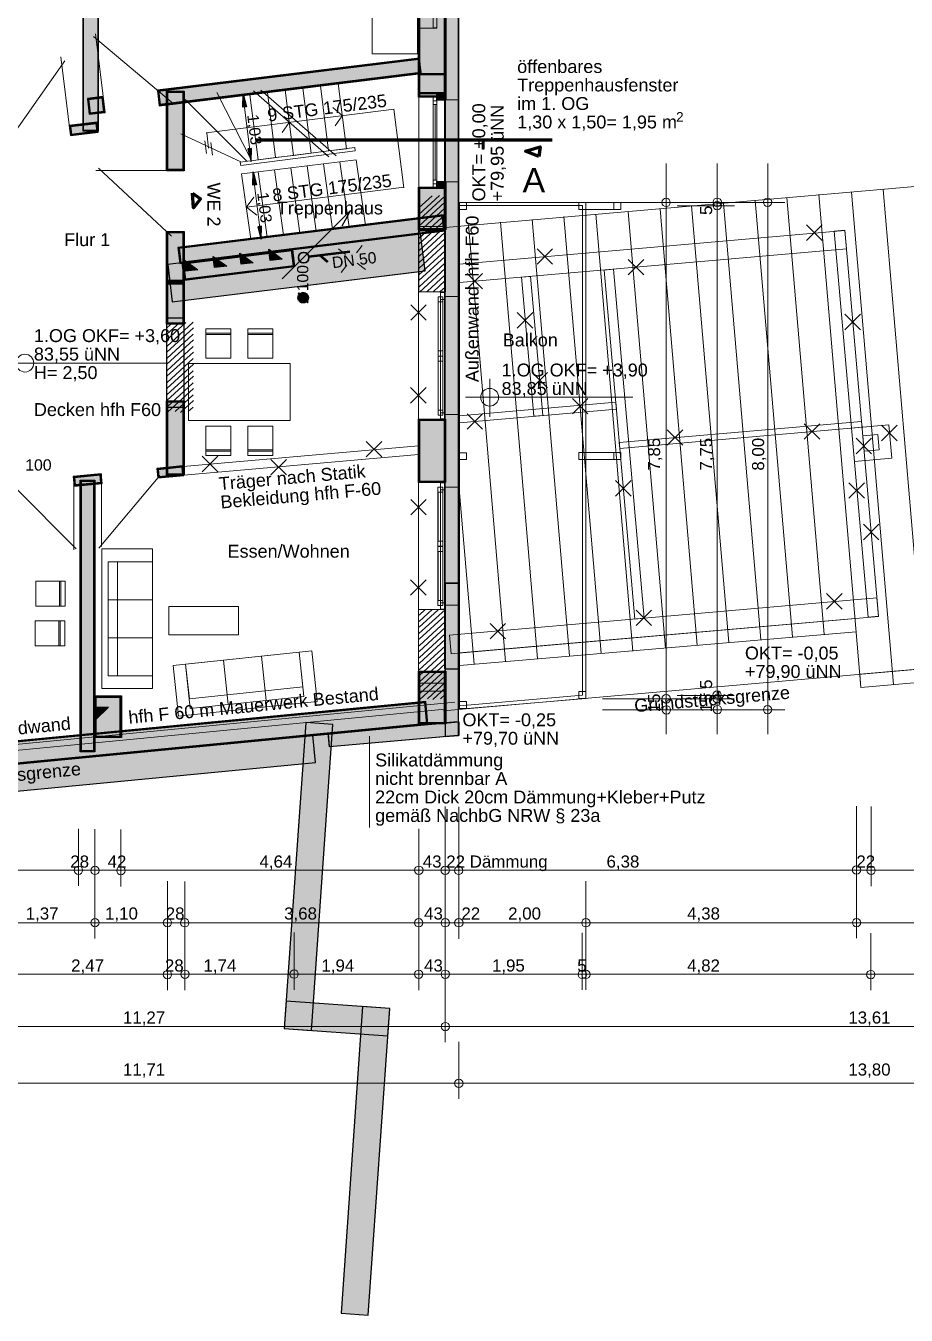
# Model space of a CAD drawing. Header units: millimetres. Extents: x 928 to 41670, y -1554 to 29734.
# Drawn here: x 9510 to 23382, y -1554 to 18773 of the extents above; entities that cross this region are included whole.
import ezdxf

# ---------------------------------------------------------------- set-up
doc = ezdxf.new("R2010")
doc.units = ezdxf.units.MM
doc.header["$LTSCALE"] = 50
doc.linetypes.add('PDF_564-4_176-4_70-6_176-4', pattern=[987.8, 564.4, -176.4, 70.6, -176.4])
for name, color, linetype in [('00_Wand_Bestand', 7, 'Continuous'), ('01_Daemmung_neu', 9, 'Continuous'), ('02_Grundstuecksgrenze', 8, 'Continuous'), ('03_Sanitaer', 5, 'Continuous'), ('05_Linien_stark', 7, 'Continuous'), ('06_Linien_fein', 3, 'Continuous'), ('07_Bemassung', 6, 'Continuous'), ('08_Schnittlinie', 1, 'Continuous'), ('10_Text', 7, 'Continuous')]:
    doc.layers.add(name, color=color, linetype=linetype)
doc.styles.add('PLAN', font='arial.ttf')

msp = doc.modelspace()

# ---------------------------------------------------------------- hatches: boundary and pattern name
at = {"layer": '00_Wand_Bestand'}
for points in [[(15697, 21435), (16127, 21435), (16127, 17698), (15697, 17698)], [(10412, 20537), (10653, 20537), (10653, 17113), (10412, 17113)], [(11584, 17759), (11614, 17513), (15741, 18020), (15711, 18265)], [(15696, 18020), (16126, 18020), (16126, 17648), (15696, 17648)], [(11725, 17742), (12005, 17742), (12005, 16488), (11725, 16488)], [(12933, 17696), (12987, 17496), (12930, 17489)], [(15984, 17700), (16127, 17700), (16127, 17600), (15984, 17600)], [(10480, 17627), (10510, 17378), (10760, 17408), (10729, 17657)], [(10194, 17199), (10213, 17041), (10652, 17095), (10633, 17253)], [(16708, 16992), (16729, 16992), (16729, 16827), (16708, 16827)], [(13063, 16635), (13066, 16841), (13009, 16834)], [(13091, 16468), (13145, 16268), (13088, 16261)], [(15984, 16316), (16128, 16316), (16128, 16216), (15984, 16216)], [(15696, 16227), (16126, 16227), (16126, 15554), (15696, 15554)], [(11906, 15280), (11937, 15024), (16116, 15538), (16085, 15793)], [(11727, 15531), (12007, 15531), (12007, 14701), (11727, 14701)], [(13221, 15407), (13225, 15613), (13168, 15606)], [(13711, 15248), (13745, 14972), (12009, 14759), (11975, 15034)], [(13358, 15071), (13337, 15249), (13551, 15095)], [(12029, 14903), (12007, 15081), (12222, 14927)], [(12485, 14960), (12463, 15138), (12678, 14984)], [(12903, 15014), (12881, 15191), (13095, 15038)], [(11727, 14765), (12007, 14765), (12007, 14068), (11727, 14068)], [(13812, 14565), (13829, 14548), (13842, 14557), (13854, 14563), (13867, 14566), (13882, 14567), (13892, 14566), (13901, 14564), (13910, 14562), (13919, 14557), (13928, 14552), (13936, 14545), (13942, 14539), (13947, 14533), (13952, 14526), (13956, 14518), (13959, 14511), (13961, 14503), (13962, 14494), (13962, 14485), (13961, 14471), (13958, 14459), (13952, 14447), (13943, 14433), (13960, 14416), (13950, 14406), (13933, 14423), (13919, 14414), (13907, 14408), (13894, 14405), (13880, 14404), (13871, 14404), (13862, 14406), (13853, 14408), (13845, 14412), (13837, 14416), (13830, 14421), (13823, 14428), (13817, 14435), (13811, 14442), (13807, 14450), (13803, 14458), (13801, 14467), (13799, 14476), (13799, 14485), (13800, 14499), (13803, 14512), (13809, 14524), (13818, 14538), (13801, 14554)], [(13828, 14528), (13821, 14515), (13816, 14505), (13814, 14495), (13813, 14485), (13814, 14477), (13815, 14470), (13817, 14463), (13820, 14456), (13823, 14449), (13828, 14443), (13833, 14437), (13840, 14431), (13847, 14426), (13855, 14423), (13863, 14420), (13872, 14418), (13881, 14418), (13892, 14418), (13902, 14421), (13912, 14426), (13923, 14433)], [(13838, 14538), (13933, 14443), (13939, 14451), (13943, 14460), (13946, 14468), (13948, 14477), (13948, 14485), (13948, 14494), (13946, 14503), (13943, 14511), (13939, 14519), (13934, 14526), (13928, 14533), (13923, 14538), (13917, 14543), (13910, 14546), (13903, 14549), (13896, 14551), (13889, 14552), (13881, 14553), (13870, 14552), (13860, 14549), (13850, 14545)], [(11727, 12862), (12007, 12862), (12007, 11688), (11727, 11688)], [(15696, 12573), (16125, 12573), (16125, 11573), (15696, 11573)], [(12002, 11684), (11987, 11835), (11577, 11796), (11591, 11645)], [(10711, 11560), (10696, 11711), (10257, 11668), (10272, 11518)], [(10367, 11610), (10597, 11610), (10597, 7326), (10367, 7326)], [(15696, 8601), (16126, 8601), (16126, 7768), (15696, 7768)], [(10595, 8208), (11016, 8208), (11016, 7554), (10595, 7554)], [(5075, 7088), (5110, 6724), (15847, 7758), (15812, 8122)], [(10616, 8032), (10811, 8032), (10616, 7838)]]:
    msp.add_hatch(color=7, dxfattribs=at).paths.add_polyline_path(points)
at = {"layer": '01_Daemmung_neu'}
for points in [[(16114, 21516), (16330, 21516), (16330, 8633), (16114, 8633)], [(16117, 9988), (16117, 7568), (16330, 7585), (16330, 9988)], [(14274, 7621), (16331, 7801), (16333, 7586), (14293, 7408)]]:
    msp.add_hatch(color=7, dxfattribs=at).paths.add_polyline_path(points)
at = {"layer": '02_Grundstuecksgrenze'}
for points in [[(13921, 7788), (13583, 2967), (14012, 2937), (14349, 7758)], [(14032, 7589), (4943, 6714), (4984, 6286), (14073, 7161)], [(15246, 3281), (13611, 3395), (13581, 2967), (15216, 2852)], [(14817, 3311), (14478, -1524), (14907, -1554), (15245, 3281)]]:
    msp.add_hatch(color=7, dxfattribs=at).paths.add_polyline_path(points)
at = {"layer": '03_Sanitaer', "transparency": 33554559}
msp.add_hatch(color=7, dxfattribs=at).paths.add_polyline_path([(15730, 15501), (11746, 15012), (11818, 14419), (15802, 14908)])

# ---------------------------------------------------------------- linework, layer by layer
at = {"layer": '00_Wand_Bestand'}
for points in [[(15697, 21435), (16127, 21435), (16127, 17698), (15697, 17698)], [(10412, 20537), (10653, 20537), (10653, 17113), (10412, 17113)], [(11584, 17759), (11614, 17513), (15741, 18020), (15711, 18265)], [(15696, 18020), (16126, 18020), (16126, 17648), (15696, 17648)], [(11725, 17742), (12005, 17742), (12005, 16488), (11725, 16488)], [(12933, 17696), (12987, 17496), (12930, 17489)], [(15984, 17700), (16127, 17700), (16127, 17600), (15984, 17600)], [(10480, 17627), (10510, 17378), (10760, 17408), (10729, 17657)], [(10194, 17199), (10213, 17041), (10652, 17095), (10633, 17253)], [(16708, 16992), (16729, 16992), (16729, 16827), (16708, 16827)], [(13063, 16635), (13066, 16841), (13009, 16834)], [(13091, 16468), (13145, 16268), (13088, 16261)], [(15984, 16316), (16128, 16316), (16128, 16216), (15984, 16216)], [(15696, 16227), (16126, 16227), (16126, 15554), (15696, 15554)], [(11906, 15280), (11937, 15024), (16116, 15538), (16085, 15793)], [(11727, 15531), (12007, 15531), (12007, 14701), (11727, 14701)], [(13221, 15407), (13225, 15613), (13168, 15606)], [(13711, 15248), (13745, 14972), (12009, 14759), (11975, 15034)], [(13358, 15071), (13337, 15249), (13551, 15095)], [(12029, 14903), (12007, 15081), (12222, 14927)], [(12485, 14960), (12463, 15138), (12678, 14984)], [(12903, 15014), (12881, 15191), (13095, 15038)], [(11727, 14765), (12007, 14765), (12007, 14068), (11727, 14068)], [(13812, 14565), (13829, 14548), (13842, 14557), (13854, 14563), (13867, 14566), (13882, 14567), (13892, 14566), (13901, 14564), (13910, 14562), (13919, 14557), (13928, 14552), (13936, 14545), (13942, 14539), (13947, 14533), (13952, 14526), (13956, 14518), (13959, 14511), (13961, 14503), (13962, 14494), (13962, 14485), (13961, 14471), (13958, 14459), (13952, 14447), (13943, 14433), (13960, 14416), (13950, 14406), (13933, 14423), (13919, 14414), (13907, 14408), (13894, 14405), (13880, 14404), (13871, 14404), (13862, 14406), (13853, 14408), (13845, 14412), (13837, 14416), (13830, 14421), (13823, 14428), (13817, 14435), (13811, 14442), (13807, 14450), (13803, 14458), (13801, 14467), (13799, 14476), (13799, 14485), (13800, 14499), (13803, 14512), (13809, 14524), (13818, 14538), (13801, 14554)], [(13828, 14528), (13821, 14515), (13816, 14505), (13814, 14495), (13813, 14485), (13814, 14477), (13815, 14470), (13817, 14463), (13820, 14456), (13823, 14449), (13828, 14443), (13833, 14437), (13840, 14431), (13847, 14426), (13855, 14423), (13863, 14420), (13872, 14418), (13881, 14418), (13892, 14418), (13902, 14421), (13912, 14426), (13923, 14433)], [(13838, 14538), (13933, 14443), (13939, 14451), (13943, 14460), (13946, 14468), (13948, 14477), (13948, 14485), (13948, 14494), (13946, 14503), (13943, 14511), (13939, 14519), (13934, 14526), (13928, 14533), (13923, 14538), (13917, 14543), (13910, 14546), (13903, 14549), (13896, 14551), (13889, 14552), (13881, 14553), (13870, 14552), (13860, 14549), (13850, 14545)], [(11727, 12862), (12007, 12862), (12007, 11688), (11727, 11688)], [(15696, 12573), (16125, 12573), (16125, 11573), (15696, 11573)], [(12002, 11684), (11987, 11835), (11577, 11796), (11591, 11645)], [(10711, 11560), (10696, 11711), (10257, 11668), (10272, 11518)], [(10367, 11610), (10597, 11610), (10597, 7326), (10367, 7326)], [(15696, 8601), (16126, 8601), (16126, 7768), (15696, 7768)], [(10595, 8208), (11016, 8208), (11016, 7554), (10595, 7554)], [(5075, 7088), (5110, 6724), (15847, 7758), (15812, 8122)], [(10616, 8032), (10811, 8032), (10616, 7838)]]:
    msp.add_lwpolyline(points, close=True, dxfattribs=at)
at = {"layer": '01_Daemmung_neu'}
for points in [[(16114, 21516), (16330, 21516), (16330, 8633), (16114, 8633)], [(16117, 9988), (16117, 7568), (16330, 7585), (16330, 9988)], [(14274, 7621), (16331, 7801), (16333, 7586), (14293, 7408)]]:
    msp.add_lwpolyline(points, close=True, dxfattribs=at)
at = {"layer": '02_Grundstuecksgrenze'}
for points in [[(13921, 7788), (13583, 2967), (14012, 2937), (14349, 7758)], [(14032, 7589), (4943, 6714), (4984, 6286), (14073, 7161)], [(15246, 3281), (13611, 3395), (13581, 2967), (15216, 2852)], [(14817, 3311), (14478, -1524), (14907, -1554), (15245, 3281)]]:
    msp.add_lwpolyline(points, close=True, dxfattribs=at)
at = {"layer": '03_Sanitaer'}
msp.add_lwpolyline([(15730, 15501), (11746, 15012), (11818, 14419), (15802, 14908)], close=True, dxfattribs=at)
at = {"layer": '05_Linien_stark', "lineweight": 15}
for p, q in [((12952, 17529), (13040, 16815)), ((13110, 16301), (13198, 15588)), ((9118, 13456), (11751, 13456)), ((16821, 13209), (16821, 12609)), ((16440, 12918), (19073, 12918)), ((16094, 7976), (35872, 9707)), ((19849, 8163), (18595, 8163)), ((20673, 8218), (19773, 8218)), ((20672, 8163), (19773, 8163)), ((4323, 6958), (16270, 8109)), ((5642, 6991), (16117, 7999)), ((19852, 7989), (18598, 7989)), ((20678, 7989), (19778, 7989)), ((21467, 7989), (20568, 7989)), ((3395, 6564), (16301, 7806)), ((14925, 6136), (14925, 7576)), ((16119, 5211), (16119, 6466)), ((22599, 5215), (22599, 6470)), ((22830, 5211), (22830, 6465)), ((10339, 5215), (10339, 6115)), ((10599, 5208), (10599, 6107)), ((11007, 5205), (11007, 6105)), ((15702, 5215), (15702, 6114)), ((15702, 5215), (15702, 6114)), ((11741, 4390), (11741, 5289)), ((11741, 4390), (11741, 5289)), ((18334, 4387), (18334, 5286)), ((18334, 4387), (18334, 5286)), ((18334, 4387), (18334, 5286)), ((18334, 4387), (18334, 5286)), ((18334, 4387), (18334, 5286)), ((18334, 4387), (18334, 5286)), ((18334, 4387), (18334, 5286)), ((22600, 4390), (22600, 5289)), ((10599, 4383), (10599, 5283)), ((12017, 4382), (12017, 5281)), ((15702, 4382), (15702, 5282)), ((16119, 4384), (16119, 5283)), ((13738, 3578), (13738, 4477)), ((18276, 3573), (18276, 4473)), ((18276, 3573), (18276, 4473)), ((18276, 3573), (18276, 4473)), ((18276, 3573), (18276, 4473)), ((18335, 3573), (18335, 4473)), ((18335, 3573), (18335, 4473)), ((18335, 3573), (18335, 4473)), ((18335, 3573), (18335, 4473)), ((11741, 3571), (11741, 4471)), ((11741, 3571), (11741, 4471)), ((12017, 3571), (12017, 4470)), ((15702, 3571), (15702, 4470)), ((16119, 3572), (16119, 4472)), ((22823, 3571), (22823, 4471)), ((16119, 2751), (16119, 3650)), ((16119, 2751), (16119, 3650)), ((16119, 2751), (16119, 3650)), ((16119, 2751), (16119, 3650)), ((16333, 1856), (16333, 2755)), ((16333, 1856), (16333, 2755)), ((16333, 1856), (16333, 2755)), ((16333, 1856), (16333, 2755))]:
    msp.add_line(p, q, dxfattribs=at)
at = {"layer": '05_Linien_stark', "lineweight": 25}
for p, q in [((13550, 14783), (14623, 15856)), ((14493, 15621), (14634, 15864))]:
    msp.add_line(p, q, dxfattribs=at)
at = {"layer": '05_Linien_stark', "lineweight": 18}
for p, q in [((14435, 15258), (14547, 15170)), ((14809, 15307), (14722, 15195)), ((14567, 14998), (14479, 14886)), ((14731, 15031), (14860, 14930))]:
    msp.add_line(p, q, dxfattribs=at)
at = {"layer": '05_Linien_stark', "lineweight": 53}
for p, q in [((14615, 15212), (13970, 15133)), ((14268, 15047), (14142, 15156))]:
    msp.add_line(p, q, dxfattribs=at)
at = {"layer": '05_Linien_stark', "lineweight": 50}
for points in [[(15708, 21424), (16115, 21424), (16115, 17710), (15708, 17710)], [(11597, 17749), (11624, 17526), (15728, 18030), (15701, 18253)], [(15708, 18009), (16115, 18009), (16115, 17660), (15708, 17660)], [(11736, 17731), (11993, 17731), (11993, 16500), (11736, 16500)], [(10492, 17617), (10520, 17390), (10747, 17418), (10719, 17645)], [(10207, 17189), (10223, 17054), (10639, 17105), (10623, 17240)], [(15708, 16216), (16115, 16216), (16115, 15566), (15708, 15566)], [(11919, 15270), (11947, 15037), (16103, 15547), (16075, 15781)], [(11738, 15520), (11995, 15520), (11995, 14713), (11738, 14713)], [(13701, 15235), (13732, 14982), (12019, 14772), (11988, 15024)], [(11738, 14754), (11995, 14754), (11995, 14080), (11738, 14080)], [(11738, 12851), (11995, 12851), (11995, 11699), (11738, 11699)], [(15708, 12562), (16113, 12562), (16113, 11584), (15708, 11584)], [(11989, 11695), (11977, 11823), (11589, 11785), (11602, 11657)], [(10698, 11570), (10686, 11698), (10270, 11658), (10282, 11530)], [(10379, 11598), (10586, 11598), (10586, 7337), (10379, 7337)], [(15708, 8589), (16115, 8589), (16115, 7779), (15708, 7779)], [(10606, 8197), (11004, 8197), (11004, 7565), (10606, 7565)], [(5087, 7078), (5120, 6736), (15834, 7768), (15802, 8109)]]:
    msp.add_lwpolyline(points, close=True, dxfattribs=at)
at = {"layer": '05_Linien_stark', "lineweight": 18}
for points in [[(16119, 21511), (16325, 21511), (16325, 8638), (16119, 8638)], [(16123, 17603), (16328, 17603), (16328, 16312), (16123, 16312)], [(15726, 15496), (11750, 15008), (11822, 14423), (15797, 14912)], [(15701, 15543), (16122, 15543), (16122, 14577), (15701, 14577)], [(16120, 14505), (16324, 14505), (16324, 12644), (16120, 12644)], [(16119, 11501), (16324, 11501), (16324, 9640), (16119, 9640)], [(16121, 9983), (16121, 7573), (16325, 7589), (16325, 9983)], [(15700, 9570), (16121, 9570), (16121, 8286), (15700, 8286)], [(30210, 9002), (22669, 8342), (22650, 8551), (30192, 9210)], [(14279, 7617), (16327, 7796), (16328, 7590), (14297, 7413)]]:
    msp.add_lwpolyline(points, close=True, dxfattribs=at)
at = {"layer": '05_Linien_stark', "lineweight": 30}
msp.add_lwpolyline([(10419, 20530), (10646, 20530), (10646, 17120), (10419, 17120)], close=True, dxfattribs=at)
at = {"layer": '05_Linien_stark', "lineweight": 20}
for points in [[(15702, 20176), (15987, 20176), (15987, 18737), (15702, 18737)], [(15928, 20176), (15987, 20176), (15987, 18738), (15928, 18738)], [(15702, 17654), (16121, 17654), (16121, 16222), (15702, 16222)], [(15930, 17653), (15989, 17653), (15989, 16222), (15930, 16222)], [(15930, 17590), (15989, 17590), (15989, 16283), (15930, 16283)], [(15930, 17533), (15989, 17533), (15989, 16338), (15930, 16338)], [(16344, 15988), (16344, 7998), (18333, 8169), (18333, 15988)], [(16344, 15939), (16344, 8050), (18283, 8220), (18283, 15939)], [(18224, 15988), (18883, 15988), (18883, 15879), (18224, 15879)], [(16005, 14498), (16080, 14498), (16080, 13567), (16005, 13567)], [(16045, 14567), (16120, 14567), (16120, 12674), (16045, 12674)], [(16045, 14457), (16120, 14457), (16120, 12578), (16045, 12578)], [(16005, 14420), (16080, 14420), (16080, 13647), (16005, 13647)], [(16005, 13564), (16080, 13564), (16080, 12633), (16005, 12633)], [(16005, 13485), (16080, 13485), (16080, 12711), (16005, 12711)], [(18224, 12044), (18885, 12044), (18885, 11935), (18224, 11935)], [(16004, 11499), (16079, 11499), (16079, 10568), (16004, 10568)], [(16005, 11421), (16080, 11421), (16080, 10648), (16005, 10648)], [(16044, 11568), (16119, 11568), (16119, 9675), (16044, 9675)], [(16044, 11458), (16119, 11458), (16119, 9579), (16044, 9579)], [(16004, 10565), (16079, 10565), (16079, 9634), (16004, 9634)], [(16005, 10486), (16080, 10486), (16080, 9712), (16005, 9712)]]:
    msp.add_lwpolyline(points, close=True, dxfattribs=at)
at = {"layer": '05_Linien_stark', "lineweight": 211}
for points in [[(17596, 16714), (17382, 16799), (17617, 16864)], [(12138, 16136), (12263, 16045), (12155, 15903)]]:
    msp.add_lwpolyline(points, close=True, dxfattribs=at)
at = {"layer": '05_Linien_stark', "lineweight": 15}
for points in [[(15699, 15607), (16119, 15607), (16119, 8409), (15699, 8409)], [(22439, 15258), (16344, 14725), (16344, 15015), (22414, 15546)], [(22781, 9449), (22948, 9464), (22415, 15549), (22249, 15534)], [(19105, 9420), (19251, 9433), (18769, 14936), (18623, 14923)], [(17514, 12617), (17656, 12629), (17464, 14822), (17322, 14809)], [(18815, 12730), (16343, 12514), (16343, 12624), (18806, 12839)], [(18861, 12203), (18870, 12109), (22687, 12443), (22679, 12537)], [(22520, 12429), (23110, 12481), (23156, 11956), (22566, 11904)], [(22699, 12309), (22720, 12068), (22955, 12088), (22934, 12329)], [(11988, 11828), (15696, 12152), (15696, 12012), (12000, 11689)], [(11762, 9619), (12861, 9619), (12861, 9174), (11762, 9174)], [(16185, 9165), (16210, 8873), (22946, 9462), (22920, 9754)]]:
    msp.add_lwpolyline(points, close=True, dxfattribs=at)
at = {"layer": '05_Linien_stark', "lineweight": 25}
msp.add_lwpolyline([(11733, 14168), (12001, 14168), (12001, 12754), (11733, 12754)], close=True, dxfattribs=at)
at = {"layer": '05_Linien_stark', "lineweight": 35}
msp.add_circle((13888, 15118), 82.8, dxfattribs=at)
at = {"layer": '05_Linien_stark', "lineweight": 18}
for centre in [(9497, 13455), (16819, 12917)]:
    msp.add_circle(centre, 140, dxfattribs=at)
at = {"layer": '06_Linien_fein', "lineweight": 9}
for p, q in [((10575, 18604), (11833, 17548)), ((10607, 18648), (10760, 17404)), ((9283, 17022), (10124, 18223)), ((10064, 18285), (10217, 17041)), ((12522, 17719), (13067, 16648)), ((13096, 17745), (14287, 16707)), ((13212, 17759), (14403, 16722)), ((12019, 17611), (12992, 16638)), ((14497, 17358), (14349, 17483)), ((15959, 17532), (15959, 16342)), ((12354, 17084), (15312, 17457)), ((14495, 17356), (14383, 17197)), ((15309, 17461), (15466, 16219)), ((12360, 17085), (12390, 16846)), ((13547, 17089), (13658, 17250)), ((11953, 17069), (12897, 16629)), ((12333, 16958), (12357, 16757)), ((12426, 16933), (12451, 16732)), ((12006, 16491), (10616, 16491)), ((10655, 16530), (11805, 15458)), ((12984, 15910), (13104, 16069)), ((12988, 15914), (15470, 16228)), ((16116, 16093), (15701, 15711)), ((16027, 16098), (15703, 15800)), ((15912, 16093), (15704, 15902)), ((22089, 9184), (21502, 16068)), ((22669, 8346), (22007, 16112)), ((23181, 8391), (22520, 16149)), ((23682, 8435), (23021, 16190)), ((12987, 15911), (13148, 15787)), ((16115, 15991), (15700, 15609)), ((16119, 15902), (15704, 15520)), ((20089, 9007), (19503, 15881)), ((20587, 9051), (20000, 15932)), ((21090, 9098), (20503, 15976)), ((21591, 9141), (21004, 16021)), ((16118, 15800), (15703, 15418)), ((16119, 15711), (15704, 15329)), ((17575, 8798), (16988, 15677)), ((18076, 8842), (17489, 15721)), ((18574, 8885), (17986, 15768)), ((19077, 8916), (18490, 15803)), ((19077, 8916), (18490, 15803)), ((19588, 8964), (19001, 15840)), ((16118, 15609), (15703, 15227)), ((16119, 15520), (15704, 15138)), ((17071, 8752), (16484, 15633)), ((16118, 15418), (15703, 15036)), ((16119, 15329), (15704, 14947)), ((16118, 15227), (15703, 14845)), ((16119, 15138), (15704, 14756)), ((16118, 15036), (15703, 14654)), ((16119, 14947), (15713, 14573)), ((16118, 14845), (15832, 14582)), ((16119, 14756), (15927, 14579)), ((16118, 14654), (16040, 14582)), ((16043, 13645), (16043, 14423)), ((12146, 14100), (11730, 13718)), ((12030, 14094), (11732, 13820)), ((11938, 14097), (11734, 13909)), ((11829, 14097), (11735, 14011)), ((12149, 13909), (11734, 13527)), ((12150, 14011), (11735, 13629)), ((12149, 13718), (11734, 13336)), ((12150, 13820), (11735, 13438)), ((12150, 13629), (11735, 13247)), ((12149, 13527), (11734, 13145)), ((12150, 13438), (11735, 13056)), ((16043, 12707), (16043, 13487)), ((12149, 13336), (11734, 12954)), ((12150, 13247), (11735, 12865)), ((12149, 13145), (11734, 12763)), ((12150, 13056), (11744, 12682)), ((12149, 12954), (11863, 12691)), ((12150, 12865), (11948, 12679)), ((12149, 12763), (12070, 12691)), ((10268, 11669), (10268, 10513)), ((10662, 10539), (11623, 11684)), ((10701, 11710), (10701, 10563)), ((16574, 8708), (16328, 11593)), ((9327, 11508), (10305, 10530)), ((16042, 10646), (16042, 11424)), ((16042, 9709), (16042, 10488)), ((16121, 9573), (15705, 9191)), ((16005, 9567), (15707, 9292)), ((15913, 9570), (15709, 9382)), ((15804, 9570), (15710, 9483)), ((16124, 9382), (15709, 9000)), ((16125, 9483), (15710, 9101)), ((16344, 8886), (22578, 9431)), ((16124, 9191), (15709, 8809)), ((16125, 9292), (15710, 8910)), ((16345, 8687), (22594, 9220)), ((16124, 9000), (15709, 8618)), ((16125, 9101), (15710, 8719)), ((16124, 8809), (15709, 8427)), ((16125, 8910), (15710, 8528)), ((16124, 8618), (15709, 8236)), ((16125, 8719), (15710, 8338)), ((16125, 8528), (15719, 8155)), ((16124, 8427), (15838, 8163)), ((16125, 8338), (15923, 8152)), ((16124, 8236), (16045, 8163))]:
    msp.add_line(p, q, dxfattribs=at)
at = {"layer": '06_Linien_fein', "lineweight": 5}
for p, q in [((21812, 15390), (22056, 15634)), ((22056, 15390), (21812, 15634)), ((21812, 15390), (22056, 15634)), ((22056, 15390), (21812, 15634)), ((17566, 15014), (17811, 15258)), ((17811, 15014), (17566, 15258)), ((17566, 15014), (17811, 15258)), ((17811, 15014), (17566, 15258)), ((19003, 14846), (19247, 15090)), ((19247, 14846), (19003, 15090)), ((19003, 14846), (19247, 15090)), ((19247, 14846), (19003, 15090)), ((16462, 14624), (16706, 14869)), ((16706, 14624), (16462, 14869)), ((16462, 14624), (16706, 14869)), ((16706, 14624), (16462, 14869)), ((15575, 14132), (15820, 14376)), ((15820, 14132), (15575, 14376)), ((15575, 14132), (15820, 14376)), ((15820, 14132), (15575, 14376)), ((17253, 14007), (17498, 14251)), ((17498, 14007), (17253, 14251)), ((17253, 14007), (17498, 14251)), ((17498, 14007), (17253, 14251)), ((22416, 13982), (22660, 14226)), ((22660, 13982), (22416, 14226)), ((22416, 13982), (22660, 14226)), ((22660, 13982), (22416, 14226)), ((17487, 13063), (17732, 13307)), ((17732, 13063), (17487, 13307)), ((17487, 13063), (17732, 13307)), ((17732, 13063), (17487, 13307)), ((15573, 12825), (15817, 13069)), ((15817, 12825), (15573, 13069)), ((15573, 12825), (15817, 13069)), ((15817, 12825), (15573, 13069)), ((18124, 12654), (18368, 12898)), ((18368, 12654), (18124, 12898)), ((18124, 12654), (18368, 12898)), ((18368, 12654), (18124, 12898)), ((16464, 12414), (16708, 12658)), ((16708, 12414), (16464, 12658)), ((16464, 12414), (16708, 12658)), ((16708, 12414), (16464, 12658)), ((19617, 12161), (19862, 12405)), ((19862, 12161), (19617, 12405)), ((19617, 12161), (19862, 12405)), ((19862, 12161), (19617, 12405)), ((21776, 12255), (22020, 12499)), ((22020, 12255), (21776, 12499)), ((21776, 12255), (22020, 12499)), ((22020, 12255), (21776, 12499)), ((22995, 12231), (23239, 12475)), ((23239, 12231), (22995, 12475)), ((22995, 12231), (23239, 12475)), ((23239, 12231), (22995, 12475)), ((14874, 11977), (15118, 12221)), ((15118, 11977), (14874, 12221)), ((14874, 11977), (15118, 12221)), ((15118, 11977), (14874, 12221)), ((22592, 12026), (22836, 12270)), ((22836, 12026), (22592, 12270)), ((22592, 12026), (22836, 12270)), ((22836, 12026), (22592, 12270)), ((12291, 11743), (12535, 11987)), ((12535, 11743), (12291, 11987)), ((12291, 11743), (12535, 11987)), ((12535, 11743), (12291, 11987)), ((13372, 11694), (13616, 11938)), ((13616, 11694), (13372, 11938)), ((13372, 11694), (13616, 11938)), ((13616, 11694), (13372, 11938)), ((18801, 11359), (19046, 11603)), ((19046, 11359), (18801, 11603)), ((18801, 11359), (19046, 11603)), ((19046, 11359), (18801, 11603)), ((22480, 11324), (22724, 11568)), ((22724, 11324), (22480, 11568)), ((22480, 11324), (22724, 11568)), ((22724, 11324), (22480, 11568)), ((15575, 11062), (15819, 11306)), ((15819, 11062), (15575, 11306)), ((15575, 11062), (15819, 11306)), ((15819, 11062), (15575, 11306)), ((22709, 10672), (22953, 10916)), ((22953, 10672), (22709, 10916)), ((22709, 10672), (22953, 10916)), ((22953, 10672), (22709, 10916)), ((15574, 9797), (15818, 10041)), ((15818, 9797), (15574, 10041)), ((15574, 9797), (15818, 10041)), ((15818, 9797), (15574, 10041)), ((22127, 9576), (22371, 9821)), ((22371, 9576), (22127, 9821)), ((22127, 9576), (22371, 9821)), ((22371, 9576), (22127, 9821)), ((19127, 9317), (19371, 9562)), ((19371, 9317), (19127, 9562)), ((19127, 9317), (19371, 9562)), ((19371, 9317), (19127, 9562)), ((16827, 9108), (17071, 9352)), ((17071, 9108), (16827, 9352)), ((16827, 9108), (17071, 9352)), ((17071, 9108), (16827, 9352))]:
    msp.add_line(p, q, dxfattribs=at)
at = {"layer": '06_Linien_fein', "lineweight": 9}
for points in [[(14965, 19721), (15680, 19721), (15680, 18330), (14965, 18330)], [(13169, 16660), (13039, 17687), (13318, 17722), (13447, 16695)], [(13447, 16695), (13318, 17722), (13596, 17757), (13726, 16730)], [(13726, 16730), (13596, 17757), (13874, 17792), (14004, 16765)], [(14004, 16765), (13874, 17792), (14153, 17828), (14282, 16801)], [(14282, 16800), (14153, 17828), (14431, 17863), (14561, 16835)], [(12897, 16572), (12890, 16624), (14695, 16852), (14702, 16800)], [(13169, 16469), (13314, 15442), (13056, 15410), (12911, 16437)], [(13427, 16500), (13571, 15474), (13313, 15442), (13169, 16468)], [(13685, 16532), (13829, 15505), (13571, 15474), (13427, 16500)], [(13943, 16564), (14087, 15537), (13829, 15505), (13685, 16532)], [(14201, 16595), (14345, 15569), (14087, 15537), (13943, 16563)], [(14459, 16627), (14604, 15601), (14345, 15569), (14201, 16596)], [(14717, 16659), (14862, 15632), (14604, 15600), (14459, 16627)], [(12349, 13997), (12742, 13997), (12742, 13905), (12349, 13905)], [(12349, 13925), (12742, 13925), (12742, 13531), (12349, 13531)], [(13010, 13997), (13404, 13997), (13404, 13905), (13010, 13905)], [(13010, 13925), (13404, 13925), (13404, 13531), (13010, 13531)], [(12073, 13449), (13674, 13449), (13674, 12552), (12073, 12552)], [(12349, 12462), (12742, 12462), (12742, 12068), (12349, 12068)], [(13010, 12462), (13404, 12462), (13404, 12068), (13010, 12068)], [(12349, 12088), (12742, 12088), (12742, 11997), (12349, 11997)], [(13010, 12088), (13404, 12088), (13404, 11997), (13010, 11997)], [(10706, 10525), (11506, 10525), (11506, 8325), (10706, 8325)], [(10806, 10325), (11506, 10325), (11506, 8525), (10806, 8525)], [(10956, 10325), (11506, 10325), (11506, 8525), (10956, 8525)], [(9666, 10020), (10060, 10020), (10060, 9626), (9666, 9626)], [(10040, 10020), (10131, 10020), (10131, 9626), (10040, 9626)], [(10806, 9725), (11506, 9725), (11506, 9125), (10806, 9125)], [(9659, 9391), (10053, 9391), (10053, 8998), (9659, 8998)], [(10033, 9391), (10125, 9391), (10125, 8998), (10033, 8998)], [(14018, 8918), (14102, 8122), (11914, 7892), (11830, 8688)], [(13819, 8897), (13892, 8200), (12102, 8012), (12029, 8708)], [(13819, 8897), (13877, 8350), (12087, 8161), (12029, 8708)], [(13223, 8834), (13296, 8138), (12699, 8075), (12626, 8771)]]:
    msp.add_lwpolyline(points, close=True, dxfattribs=at)
at = {"layer": '07_Bemassung', "lineweight": 9}
msp.add_line((16124, 15593), (29536, 16767), dxfattribs=at)
at = {"layer": '07_Bemassung', "lineweight": 15}
for p, q in [((19602, 7606), (19602, 16602)), ((20402, 7606), (20402, 16602)), ((21202, 7606), (21202, 16602)), ((19848, 15989), (18594, 15989)), ((20674, 15989), (19774, 15989)), ((20675, 15934), (19775, 15934)), ((21468, 15988), (20569, 15988)), ((16332, 5209), (16332, 6463)), ((16333, 4381), (16333, 5636)), ((4382, 5461), (30385, 5461)), ((4362, 4633), (30335, 4633)), ((4359, 3820), (30086, 3820)), ((4434, 2995), (30887, 2995)), ((4434, 2102), (30887, 2102))]:
    msp.add_line(p, q, dxfattribs=at)
at = {"layer": '07_Bemassung', "lineweight": 50}
for points in [[(15996, 17688), (16115, 17688), (16115, 17611), (15996, 17611)], [(15996, 16305), (16116, 16305), (16116, 16228), (15996, 16228)]]:
    msp.add_lwpolyline(points, close=True, dxfattribs=at)
at = {"layer": '07_Bemassung', "lineweight": 20}
for points in [[(16344, 15988), (16453, 15988), (16453, 15878), (16344, 15878)], [(16344, 15988), (16453, 15988), (16453, 15878), (16344, 15878)], [(18224, 15989), (18334, 15989), (18334, 15879), (18224, 15879)], [(18774, 15988), (18883, 15988), (18883, 15879), (18774, 15879)], [(18774, 15988), (18883, 15988), (18883, 15879), (18774, 15879)], [(16344, 12043), (16453, 12043), (16453, 11934), (16344, 11934)], [(16344, 12043), (16453, 12043), (16453, 11934), (16344, 11934)], [(18224, 12044), (18334, 12044), (18334, 11935), (18224, 11935)], [(18225, 12045), (18335, 12045), (18335, 11935), (18225, 11935)], [(18775, 12044), (18884, 12044), (18884, 11935), (18775, 11935)], [(18775, 12044), (18884, 12044), (18884, 11935), (18775, 11935)], [(18226, 8279), (18335, 8279), (18335, 8170), (18226, 8170)], [(16344, 8122), (16454, 8122), (16454, 8012), (16344, 8012)]]:
    msp.add_lwpolyline(points, close=True, dxfattribs=at)
at = {"layer": '07_Bemassung', "lineweight": 18}
for centre in [(20404, 15992), (19599, 15988), (20405, 15938), (21198, 15991), (19600, 8163), (20402, 8166), (20403, 8221), (19604, 7989), (20408, 7993), (21197, 7992), (10339, 5461), (10601, 5458), (11009, 5455), (15703, 5461), (16118, 5460), (16331, 5458), (22599, 5464), (22829, 5459), (10601, 4634), (11741, 4635), (12015, 4632), (15701, 4632), (16119, 4632), (16333, 4633), (18335, 4632), (18335, 4632), (18335, 4632), (22600, 4635), (11741, 3817), (12018, 3821), (13738, 3824), (15701, 3821), (16119, 3821), (18277, 3819), (18277, 3819), (18335, 3819), (18335, 3819), (22824, 3817), (16120, 2996), (16120, 2996), (16333, 2101), (16333, 2101)]:
    msp.add_circle(centre, 65.8, dxfattribs=at)
at = {"layer": '08_Schnittlinie', "linetype": 'PDF_564-4_176-4_70-6_176-4', "lineweight": 70}
msp.add_line((17803, 16972), (13137, 16972), dxfattribs=at)

# ---------------------------------------------------------------- texts
at = {"layer": '07_Bemassung', "style": 'PLAN'}
for s, height, p in [('5', 190, (20324, 15790)), ('100', 177.8, (13962, 14587)), ('7,85', 190.5, (19504, 11760)), ('7,75', 190.5, (20324, 11760)), ('8,00', 190.5, (21143, 11760)), ('15', 190.5, (19504, 7950))]:
    msp.add_text(s, height=height, rotation=90, dxfattribs=at).set_placement(p)
for s, height, p in [('28', 190.5, (10211, 5503)), ('42', 190.5, (10799, 5503)), ('4,64', 190.5, (13192, 5503)), ('6,38', 190.5, (18660, 5503)), ('22', 190.5, (22597, 5503)), ('1,37', 190.5, (9509, 4684)), ('1,10', 190.5, (10759, 4684)), ('28', 190.5, (11715, 4684)), ('3,68', 190.5, (13580, 4684)), ('43', 190.5, (15786, 4684)), ('22', 190.5, (16374, 4684)), ('2,00', 190.5, (17110, 4684)), ('4,38', 190.5, (19930, 4684)), ('2,47', 190.5, (10225, 3864)), ('28', 190.5, (11702, 3864)), ('1,74', 190.5, (12310, 3864)), ('1,94', 190.5, (14168, 3864)), ('43', 190.5, (15786, 3864)), ('1,95', 190.5, (16855, 3864)), ('5', 190, (18199, 3864)), ('4,82', 190.5, (19930, 3864)), ('11,27', 190.5, (11040, 3044)), ('13,61', 190.5, (22470, 3044)), ('11,71', 190.5, (11040, 2224)), ('13,80', 190.5, (22470, 2224))]:
    msp.add_text(s, height=height, dxfattribs=at).set_placement(p)
at = {"layer": '10_Text', "style": 'PLAN'}
for s, height, p in [('öffenbares', 203.2, (17253, 18029)), ('Treppenhausfenster', 203.2, (17253, 17738)), ('im 1. OG', 203.2, (17253, 17446)), ('1,30 x 1,50= 1,95 m', 203.2, (17253, 17155)), ('2', 152, (19756, 17260)), ('A', 381, (17338, 16149)), ('Treppenhaus', 203.2, (13465, 15799)), ('Flur 1', 203.2, (10115, 15300)), ('1.OG OKF= +3,60', 203.2, (9638, 13787)), ('Balkon', 203.2, (17025, 13719)), ('83,55 üNN', 203.2, (9638, 13496)), ('1.OG OKF= +3,90', 203.2, (17007, 13245)), ('H= 2,50', 203.2, (9638, 13204)), ('83,85 üNN', 203.2, (17007, 12953)), ('Decken hfh F60', 203.2, (9638, 12621)), ('100', 177.8, (9502, 11761)), ('Essen/Wohnen', 203.2, (12689, 10388)), ('OKT= -0,05', 203.2, (20841, 8783)), ('+79,90 üNN', 203.2, (20841, 8492)), ('OKT= -0,25', 203.2, (16390, 7731)), ('+79,70 üNN', 203.2, (16390, 7440)), ('Silikatdämmung', 203.2, (15014, 7097)), ('nicht brennbar A', 203.2, (15014, 6806)), ('22cm Dick 20cm Dämmung+Kleber+Putz', 203.2, (15014, 6514)), ('gemäß NachbG NRW § 23a', 203.2, (15014, 6223)), ('43 22 Dämmung', 190.5, (15765, 5503))]:
    msp.add_text(s, height=height, dxfattribs=at).set_placement(p)
for s, height, rotation, p in [('9 STG 175/235', 199.66, 7.2, (13331, 17262)), ('OKT= +0,00', 203.2, 90, (16749, 16004)), ('+79,95 üNN', 203.2, 90, (17040, 16004)), ('1,03', 177.8, 277, (12998, 17366)), ('WE 2', 203.2, 270, (12373, 16303)), ('8 STG 175/235', 199.66, 7.2, (13408, 16002)), ('1,03', 177.8, 277, (13156, 16138)), ('hfh F60', 203.2, 90, (16645, 14818)), ('DN 50', 177.8, 7, (14346, 14950)), ('Außenwand', 203.2, 90, (16645, 13155)), ('Träger nach Statik', 203.2, 5, (12561, 11452)), ('Bekleidung hfh F-60', 203.2, 5, (12586, 11162)), ('hfh F 60 m Mauerwerk Bestand', 203.2, 5.5, (11137, 7767)), ('15 5', 190.5, 90, (20324, 7950)), ('Grundstücksgrenze', 203.2, 5, (19106, 7952)), ('Gebäudeabschlusswand Brandwand', 203.2, 5.5, (5624, 7236)), ('Grundstücksgrenze', 203.2, 5.5, (7937, 6727))]:
    msp.add_text(s, height=height, rotation=rotation, dxfattribs=at).set_placement(p)

doc.saveas('drawing.dxf')
